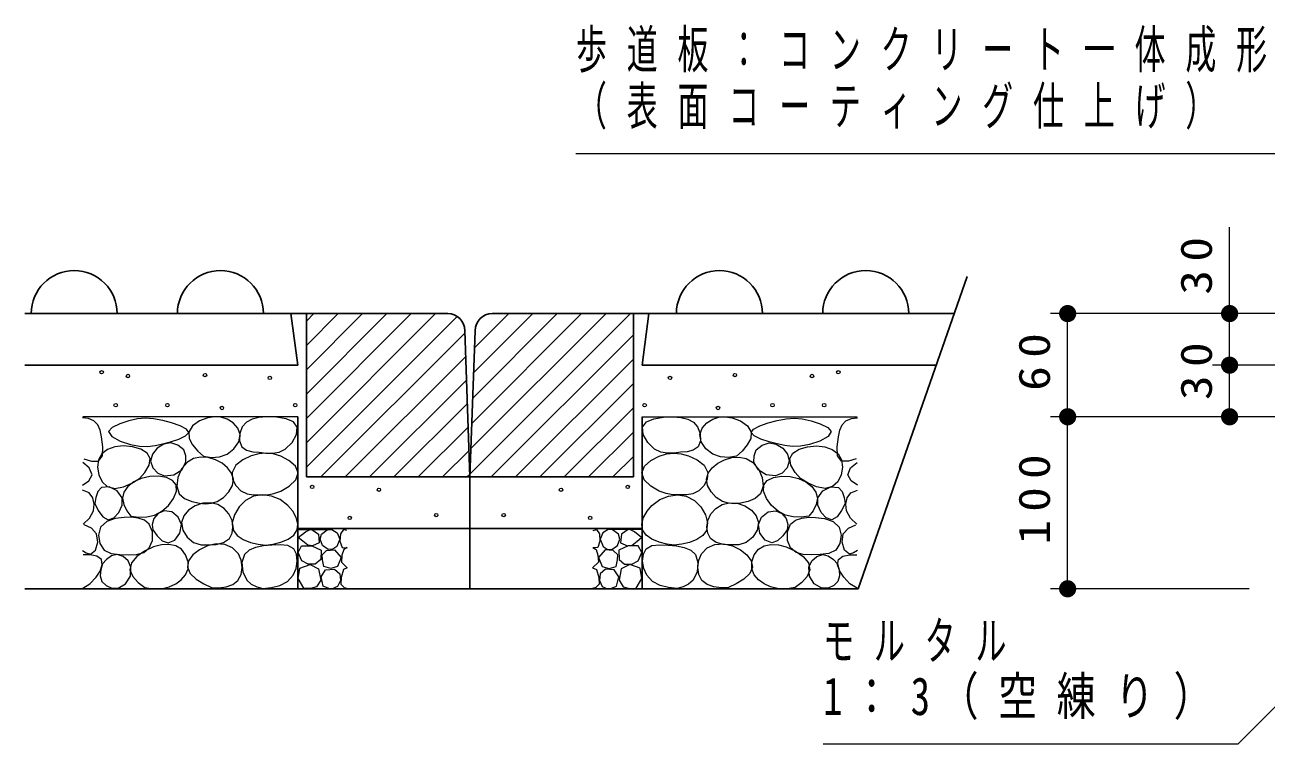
# Model space of a CAD drawing. Units: millimetres on the paper, with parts at other scales. Extents: x -365 to 0, y -19 to 257.
# Drawn here: x -159.5 to -87.4, y 98.1 to 140 of the extents above; entities that cross this region are included whole.
import ezdxf

# ---------------------------------------------------------------- set-up
doc = ezdxf.new("R2010")
doc.units = ezdxf.units.MM
doc.layers.add('LY_1', color=7, linetype='Continuous', lineweight=13)
doc.styles.add('ＭＳ ゴシック', font='')
doc.styles.get('ＭＳ ゴシック').set_extended_font_data('MS Gothic')

# ---------------------------------------------------------------- blocks, each defined once
blk = doc.blocks.new('filled_dot')
at = {"color": 0, "linetype": 'Continuous', "lineweight": -2, "const_width": 1.25}
blk.add_lwpolyline([(-0.625, 0, 1), (0.625, 0, 1)], format="xyb", close=True, dxfattribs=at)

msp = doc.modelspace()

# ---------------------------------------------------------------- linework, layer by layer
at = {"layer": 'LY_1'}
for p, q in [((-89.482, 120.179), (-89.482, 128.198)), ((-143.129, 115.672), (-135.622, 123.179)), ((-143.129, 117.087), (-137.036, 123.179)), ((-143.129, 118.501), (-138.45, 123.179)), ((-143.129, 119.915), (-139.864, 123.179)), ((-143.129, 121.329), (-141.279, 123.179)), ((-143.129, 122.743), (-142.693, 123.179)), ((-143.129, 114.258), (-134.375, 123.012)), ((-133.622, 113.865), (-124.308, 123.179)), ((-133.57, 115.331), (-125.722, 123.179)), ((-133.519, 116.797), (-127.137, 123.179)), ((-133.467, 118.263), (-128.551, 123.179)), ((-133.415, 119.729), (-129.965, 123.179)), ((-133.364, 121.195), (-131.379, 123.179)), ((-82.769, 123.179), (-99.894, 123.179)), ((-98.894, 117.179), (-98.894, 123.179)), ((-142.293, 113.679), (-133.924, 122.048)), ((-132.394, 113.679), (-124.129, 121.944)), ((-140.879, 113.679), (-133.876, 120.682)), ((-130.98, 113.679), (-124.129, 120.53)), ((-83.816, 120.179), (-90.482, 120.179)), ((-89.482, 117.179), (-89.482, 120.179)), ((-139.465, 113.679), (-133.828, 119.316)), ((-129.566, 113.679), (-124.129, 119.116)), ((-138.051, 113.679), (-133.78, 117.95)), ((-128.151, 113.679), (-124.129, 117.702)), ((-143.629, 117.179), (-156.129, 117.179)), ((-143.629, 117.179), (-143.629, 107.179)), ((-123.629, 117.179), (-111.129, 117.179)), ((-123.629, 117.179), (-123.629, 107.179)), ((-84.863, 117.179), (-99.894, 117.179)), ((-98.894, 107.179), (-98.894, 117.179)), ((-136.637, 113.679), (-133.731, 116.584)), ((-126.737, 113.679), (-124.129, 116.288)), ((-135.222, 113.679), (-133.683, 115.218)), ((-125.323, 113.679), (-124.129, 114.873)), ((-133.808, 113.679), (-133.635, 113.852)), ((-143.629, 110.629), (-141.904, 110.629)), ((-143.629, 110.629), (-143.629, 107.179)), ((-123.629, 110.629), (-125.354, 110.629)), ((-123.629, 110.629), (-123.629, 107.179)), ((-143.629, 107.179), (-156.129, 107.179)), ((-143.629, 107.179), (-141.904, 107.179)), ((-123.629, 107.179), (-125.354, 107.179)), ((-123.629, 107.179), (-111.129, 107.179)), ((-88.355, 107.179), (-99.894, 107.179))]:
    msp.add_line(p, q, dxfattribs=at)
at = {"layer": 'LY_1', "lineweight": 25}
for p, q in [((-104.738, 125.33), (-111.075, 107.179)), ((-159.497, 123.179), (-134.918, 123.179)), ((-143.629, 120.179), (-144.029, 123.179)), ((-143.129, 113.679), (-143.129, 123.179)), ((-105.489, 123.179), (-132.329, 123.179)), ((-124.129, 113.679), (-124.129, 123.179)), ((-123.629, 120.179), (-123.229, 123.179)), ((-133.629, 113.679), (-133.929, 122.179)), ((-133.629, 113.679), (-133.329, 122.179)), ((-159.497, 120.179), (-143.629, 120.179)), ((-106.537, 120.179), (-123.629, 120.179)), ((-143.629, 107.179), (-143.629, 117.179)), ((-123.629, 110.679), (-123.629, 117.179)), ((-123.629, 107.179), (-123.629, 117.179)), ((-143.129, 113.679), (-133.629, 113.679)), ((-133.629, 113.679), (-133.629, 107.179)), ((-124.129, 113.679), (-133.629, 113.679)), ((-133.629, 113.679), (-133.629, 107.179)), ((-143.629, 110.679), (-133.629, 110.679)), ((-123.629, 110.679), (-133.629, 110.679)), ((-159.497, 107.179), (-133.629, 107.179)), ((-111.075, 107.179), (-133.629, 107.179))]:
    msp.add_line(p, q, dxfattribs=at)
at = {"layer": 'LY_1'}
for points in [[(-77.658, 124.842), (-85.257, 132.463), (-127.47, 132.463)], [(-68.962, 118.179), (-89.007, 98.147), (-113.105, 98.147)], [(-156.077, 114.735), (-155.63, 114.591), (-155.219, 114.605), (-154.991, 114.913), (-154.959, 115.43), (-155.037, 116.009), (-155.126, 116.392), (-155.262, 116.71), (-155.479, 116.944), (-155.798, 117.082), (-156.155, 117.126)], [(-111.181, 114.735), (-111.627, 114.591), (-112.038, 114.605), (-112.266, 114.913), (-112.298, 115.43), (-112.22, 116.009), (-112.131, 116.392), (-111.995, 116.71), (-111.778, 116.944), (-111.46, 117.082), (-111.103, 117.126)], [(-156.155, 113.202), (-155.786, 113.458), (-155.583, 113.8), (-155.752, 114.202), (-156.129, 114.528)], [(-111.103, 113.202), (-111.472, 113.458), (-111.674, 113.8), (-111.506, 114.202), (-111.129, 114.528)], [(-156.103, 110.942), (-155.737, 111.276), (-155.505, 111.721), (-155.466, 112.105), (-155.551, 112.477), (-155.765, 112.761), (-156.155, 112.916)], [(-111.155, 110.942), (-111.52, 111.276), (-111.752, 111.721), (-111.792, 112.105), (-111.707, 112.477), (-111.493, 112.761), (-111.103, 112.916)], [(-156.155, 109.408), (-155.926, 109.263), (-155.687, 109.201), (-155.395, 109.422), (-155.26, 109.889), (-155.323, 110.37), (-155.629, 110.707), (-156.051, 110.89)], [(-140.782, 110.578), (-140.984, 110.623), (-141.153, 110.37), (-141.181, 109.954), (-141.052, 109.583), (-140.765, 109.566)], [(-126.476, 110.578), (-126.273, 110.623), (-126.105, 110.37), (-126.076, 109.954), (-126.206, 109.583), (-126.493, 109.566)], [(-111.103, 109.408), (-111.332, 109.263), (-111.571, 109.201), (-111.863, 109.422), (-111.997, 109.889), (-111.934, 110.37), (-111.629, 110.707), (-111.207, 110.89)], [(-156.129, 107.226), (-155.711, 107.477), (-155.349, 107.849), (-155.124, 108.208), (-154.994, 108.581), (-155.037, 108.889), (-155.303, 109.075), (-155.7, 109.15), (-156.103, 109.149)], [(-140.765, 109.572), (-140.962, 109.46), (-141.069, 109.128), (-141.102, 108.723), (-140.759, 108.408)], [(-126.493, 109.572), (-126.296, 109.46), (-126.189, 109.128), (-126.155, 108.723), (-126.498, 108.408)], [(-111.129, 107.226), (-111.547, 107.477), (-111.908, 107.849), (-112.134, 108.208), (-112.264, 108.581), (-112.22, 108.889), (-111.955, 109.075), (-111.558, 109.15), (-111.155, 109.149)], [(-140.759, 108.408), (-140.973, 108.301), (-141.119, 107.84), (-141.142, 107.441), (-140.945, 107.255), (-140.754, 107.193)], [(-126.498, 108.408), (-126.284, 108.301), (-126.138, 107.84), (-126.116, 107.441), (-126.313, 107.255), (-126.504, 107.193)]]:
    msp.add_lwpolyline(points, dxfattribs=at)
for points in [[(-151.482, 115.613), (-151.026, 115.724), (-150.541, 115.879), (-150.15, 116.063), (-149.975, 116.263), (-150.104, 116.467), (-150.47, 116.66), (-150.966, 116.829), (-151.482, 116.964), (-152.014, 117.065), (-152.481, 117.095), (-152.943, 117.054), (-153.457, 116.938), (-153.977, 116.772), (-154.421, 116.559), (-154.627, 116.315), (-154.442, 116.027), (-153.952, 115.761), (-153.353, 115.561), (-152.831, 115.462), (-152.363, 115.446), (-151.922, 115.501)], [(-149.118, 114.885), (-148.658, 114.821), (-148.191, 114.853), (-147.741, 115.015), (-147.343, 115.32), (-147.065, 115.721), (-146.987, 116.159), (-147.12, 116.513), (-147.393, 116.818), (-147.741, 117.042), (-148.098, 117.16), (-148.47, 117.183), (-148.858, 117.12), (-149.348, 116.936), (-149.757, 116.652), (-149.975, 116.289), (-149.944, 115.92), (-149.745, 115.54), (-149.446, 115.183)], [(-145.87, 115.119), (-145.49, 115.06), (-145.103, 115.055), (-144.723, 115.128), (-144.363, 115.301), (-143.963, 115.678), (-143.701, 116.141), (-143.661, 116.574), (-143.888, 116.879), (-144.319, 117.067), (-144.87, 117.157), (-145.454, 117.172), (-145.894, 117.138), (-146.285, 117.045), (-146.611, 116.874), (-146.857, 116.6), (-147.008, 116.21), (-147.026, 115.787), (-146.883, 115.431), (-146.605, 115.231), (-146.242, 115.137)], [(-121.388, 115.119), (-121.767, 115.06), (-122.154, 115.055), (-122.535, 115.128), (-122.895, 115.301), (-123.295, 115.678), (-123.557, 116.141), (-123.597, 116.574), (-123.37, 116.879), (-122.938, 117.067), (-122.388, 117.157), (-121.804, 117.172), (-121.364, 117.138), (-120.973, 117.045), (-120.646, 116.874), (-120.4, 116.6), (-120.25, 116.21), (-120.231, 115.787), (-120.374, 115.431), (-120.653, 115.231), (-121.015, 115.137)], [(-118.14, 114.885), (-118.6, 114.821), (-119.067, 114.853), (-119.517, 115.015), (-119.915, 115.32), (-120.193, 115.721), (-120.271, 116.159), (-120.137, 116.513), (-119.865, 116.818), (-119.517, 117.042), (-119.159, 117.16), (-118.788, 117.183), (-118.4, 117.12), (-117.909, 116.936), (-117.5, 116.652), (-117.282, 116.289), (-117.314, 115.92), (-117.513, 115.54), (-117.811, 115.183)], [(-115.775, 115.613), (-116.232, 115.724), (-116.716, 115.879), (-117.107, 116.063), (-117.282, 116.263), (-117.154, 116.467), (-116.788, 116.66), (-116.292, 116.829), (-115.775, 116.964), (-115.243, 117.065), (-114.776, 117.095), (-114.315, 117.054), (-113.8, 116.938), (-113.281, 116.772), (-112.836, 116.559), (-112.631, 116.315), (-112.815, 116.027), (-113.305, 115.761), (-113.904, 115.561), (-114.426, 115.462), (-114.895, 115.446), (-115.336, 115.501)], [(-152.834, 113.586), (-152.522, 113.948), (-152.278, 114.36), (-152.21, 114.755), (-152.385, 115.071), (-152.753, 115.301), (-153.239, 115.44), (-153.769, 115.483), (-154.258, 115.427), (-154.686, 115.275), (-155.019, 115.025), (-155.224, 114.678), (-155.279, 114.25), (-155.198, 113.799), (-154.999, 113.397), (-154.705, 113.118), (-154.265, 113.013), (-153.772, 113.105), (-153.277, 113.32)], [(-150.261, 115.249), (-150.607, 115.524), (-151.015, 115.665), (-151.424, 115.589), (-151.804, 115.347), (-152.081, 114.998), (-152.184, 114.6), (-152.066, 114.215), (-151.774, 113.907), (-151.378, 113.742), (-150.838, 113.803), (-150.377, 114.102), (-150.131, 114.548), (-150.142, 114.905)], [(-116.996, 115.249), (-116.651, 115.524), (-116.243, 115.665), (-115.833, 115.589), (-115.454, 115.347), (-115.176, 114.998), (-115.074, 114.6), (-115.192, 114.215), (-115.483, 113.907), (-115.879, 113.742), (-116.42, 113.803), (-116.88, 114.102), (-117.126, 114.548), (-117.115, 114.905)], [(-114.424, 113.586), (-114.736, 113.948), (-114.979, 114.36), (-115.048, 114.755), (-114.873, 115.071), (-114.505, 115.301), (-114.018, 115.44), (-113.488, 115.483), (-112.999, 115.427), (-112.572, 115.275), (-112.239, 115.025), (-112.033, 114.678), (-111.978, 114.25), (-112.06, 113.799), (-112.258, 113.397), (-112.553, 113.118), (-112.993, 113.013), (-113.486, 113.105), (-113.98, 113.32)], [(-149.352, 112.157), (-149.004, 112.126), (-148.654, 112.155), (-148.312, 112.261), (-147.944, 112.491), (-147.639, 112.809), (-147.436, 113.178), (-147.377, 113.56), (-147.479, 113.906), (-147.711, 114.216), (-148.036, 114.478), (-148.416, 114.678), (-148.848, 114.808), (-149.279, 114.838), (-149.688, 114.756), (-150.053, 114.548), (-150.393, 114.15), (-150.608, 113.653), (-150.663, 113.142), (-150.521, 112.703), (-150.211, 112.425), (-149.793, 112.251)], [(-145.818, 112.648), (-145.42, 112.647), (-145.025, 112.712), (-144.622, 112.856), (-144.135, 113.141), (-143.754, 113.513), (-143.609, 113.921), (-143.772, 114.299), (-144.15, 114.63), (-144.622, 114.882), (-145.057, 115.02), (-145.482, 115.066), (-145.905, 115.027), (-146.337, 114.908), (-146.835, 114.681), (-147.244, 114.36), (-147.455, 113.947), (-147.421, 113.561), (-147.233, 113.184), (-146.935, 112.882), (-146.585, 112.707), (-146.203, 112.638)], [(-121.44, 112.648), (-121.838, 112.647), (-122.233, 112.712), (-122.635, 112.856), (-123.122, 113.141), (-123.504, 113.513), (-123.649, 113.921), (-123.485, 114.299), (-123.108, 114.63), (-122.635, 114.882), (-122.2, 115.02), (-121.776, 115.066), (-121.352, 115.027), (-120.92, 114.908), (-120.423, 114.681), (-120.013, 114.36), (-119.803, 113.947), (-119.836, 113.561), (-120.025, 113.184), (-120.322, 112.882), (-120.673, 112.707), (-121.054, 112.638)], [(-117.906, 112.157), (-118.254, 112.126), (-118.603, 112.155), (-118.945, 112.261), (-119.313, 112.491), (-119.619, 112.809), (-119.822, 113.178), (-119.881, 113.56), (-119.778, 113.906), (-119.546, 114.216), (-119.221, 114.478), (-118.841, 114.678), (-118.409, 114.808), (-117.978, 114.838), (-117.569, 114.756), (-117.204, 114.548), (-116.865, 114.15), (-116.649, 113.653), (-116.594, 113.142), (-116.737, 112.703), (-117.047, 112.425), (-117.464, 112.251)], [(-153.327, 111.403), (-152.874, 111.351), (-152.415, 111.364), (-151.965, 111.468), (-151.534, 111.689), (-151.157, 112.023), (-150.859, 112.43), (-150.691, 112.85), (-150.703, 113.222), (-150.909, 113.485), (-151.267, 113.652), (-151.725, 113.724), (-152.23, 113.702), (-152.73, 113.586), (-153.158, 113.39), (-153.502, 113.123), (-153.734, 112.802), (-153.821, 112.443), (-153.753, 112.075), (-153.572, 111.718)], [(-113.93, 111.403), (-114.384, 111.351), (-114.842, 111.364), (-115.293, 111.468), (-115.723, 111.689), (-116.1, 112.023), (-116.398, 112.43), (-116.566, 112.85), (-116.555, 113.222), (-116.349, 113.485), (-115.991, 113.652), (-115.533, 113.724), (-115.028, 113.702), (-114.528, 113.586), (-114.1, 113.39), (-113.755, 113.123), (-113.524, 112.802), (-113.437, 112.443), (-113.504, 112.075), (-113.686, 111.718)], [(-155.432, 112.131), (-155.231, 111.73), (-154.969, 111.367), (-154.653, 111.196), (-154.325, 111.305), (-154.031, 111.616), (-153.846, 112.036), (-153.847, 112.469), (-154.14, 112.883), (-154.604, 113.108), (-155.042, 113.066), (-155.256, 112.831), (-155.375, 112.489)], [(-145.506, 109.714), (-145.073, 109.775), (-144.621, 109.888), (-144.202, 110.06), (-143.865, 110.294), (-143.661, 110.598), (-143.624, 110.943), (-143.72, 111.318), (-143.923, 111.691), (-144.207, 112.027), (-144.655, 112.363), (-145.159, 112.57), (-145.686, 112.637), (-146.203, 112.555), (-146.675, 112.313), (-147.049, 111.942), (-147.316, 111.484), (-147.438, 111.006), (-147.377, 110.572), (-147.155, 110.27), (-146.811, 110.042), (-146.39, 109.88), (-145.94, 109.774)], [(-121.752, 109.714), (-122.185, 109.775), (-122.637, 109.888), (-123.056, 110.06), (-123.393, 110.294), (-123.597, 110.598), (-123.634, 110.943), (-123.537, 111.318), (-123.334, 111.691), (-123.051, 112.027), (-122.603, 112.363), (-122.099, 112.57), (-121.571, 112.637), (-121.055, 112.555), (-120.582, 112.313), (-120.209, 111.942), (-119.942, 111.484), (-119.82, 111.006), (-119.881, 110.572), (-120.102, 110.27), (-120.447, 110.042), (-120.867, 109.88), (-121.318, 109.774)], [(-111.825, 112.131), (-112.027, 111.73), (-112.288, 111.367), (-112.605, 111.196), (-112.932, 111.305), (-113.227, 111.616), (-113.412, 112.036), (-113.411, 112.469), (-113.117, 112.883), (-112.653, 113.108), (-112.215, 113.066), (-112.001, 112.831), (-111.882, 112.489)], [(-148.806, 109.74), (-148.37, 109.755), (-147.945, 109.867), (-147.611, 110.104), (-147.45, 110.408), (-147.4, 110.77), (-147.455, 111.144), (-147.634, 111.536), (-147.917, 111.855), (-148.281, 112.079), (-148.702, 112.183), (-149.156, 112.152), (-149.598, 112), (-149.983, 111.748), (-150.262, 111.421), (-150.391, 111.04), (-150.321, 110.587), (-150.067, 110.172), (-149.689, 109.87), (-149.256, 109.739)], [(-118.452, 109.74), (-118.888, 109.755), (-119.313, 109.867), (-119.647, 110.104), (-119.808, 110.408), (-119.857, 110.77), (-119.803, 111.144), (-119.624, 111.536), (-119.341, 111.855), (-118.977, 112.079), (-118.556, 112.183), (-118.101, 112.152), (-117.659, 112), (-117.275, 111.748), (-116.995, 111.421), (-116.867, 111.04), (-116.937, 110.587), (-117.191, 110.172), (-117.568, 109.87), (-118.002, 109.739)], [(-153.717, 111.325), (-154.241, 111.264), (-154.74, 111.089), (-155.094, 110.754), (-155.208, 110.302), (-155.131, 109.815), (-154.886, 109.429), (-154.479, 109.231), (-153.977, 109.169), (-153.479, 109.146), (-152.998, 109.174), (-152.578, 109.297), (-152.262, 109.558), (-152.085, 109.995), (-152.081, 110.498), (-152.262, 110.936), (-152.546, 111.169), (-152.915, 111.295), (-153.321, 111.338)], [(-152.054, 110.598), (-151.811, 110.256), (-151.51, 109.965), (-151.171, 109.844), (-150.78, 110.015), (-150.481, 110.418), (-150.391, 110.91), (-150.577, 111.348), (-150.955, 111.646), (-151.404, 111.715), (-151.747, 111.56), (-151.999, 111.266), (-152.106, 110.91)], [(-115.203, 110.598), (-115.446, 110.256), (-115.748, 109.965), (-116.087, 109.844), (-116.478, 110.015), (-116.776, 110.418), (-116.867, 110.91), (-116.68, 111.348), (-116.303, 111.646), (-115.853, 111.715), (-115.511, 111.56), (-115.258, 111.266), (-115.152, 110.91)], [(-113.54, 111.325), (-113.016, 111.264), (-112.517, 111.089), (-112.163, 110.754), (-112.05, 110.302), (-112.127, 109.815), (-112.371, 109.429), (-112.778, 109.231), (-113.281, 109.169), (-113.779, 109.146), (-114.26, 109.174), (-114.68, 109.297), (-114.996, 109.558), (-115.172, 109.995), (-115.176, 110.498), (-114.996, 110.936), (-114.711, 111.169), (-114.342, 111.295), (-113.936, 111.338)], [(-143.057, 109.718), (-143.349, 109.943), (-143.608, 110.168), (-143.186, 110.483), (-142.916, 110.623), (-142.815, 110.623), (-142.433, 110.365), (-142.382, 109.847), (-142.787, 109.679)], [(-142.331, 110.069), (-142.257, 110.358), (-141.918, 110.601), (-141.658, 110.618), (-141.352, 110.437), (-141.2, 110.064), (-141.369, 109.645), (-141.596, 109.487), (-141.873, 109.47), (-142.206, 109.691)], [(-124.927, 110.069), (-125, 110.358), (-125.34, 110.601), (-125.6, 110.618), (-125.905, 110.437), (-126.058, 110.064), (-125.888, 109.645), (-125.662, 109.487), (-125.385, 109.47), (-125.051, 109.691)], [(-124.201, 109.718), (-123.908, 109.943), (-123.65, 110.168), (-124.072, 110.483), (-124.341, 110.623), (-124.443, 110.623), (-124.825, 110.365), (-124.876, 109.847), (-124.471, 109.679)], [(-152.53, 107.246), (-152.06, 107.171), (-151.58, 107.184), (-151.101, 107.298), (-150.731, 107.466), (-150.403, 107.699), (-150.15, 107.991), (-150.009, 108.337), (-150.01, 108.75), (-150.15, 109.153), (-150.399, 109.481), (-150.731, 109.682), (-151.123, 109.76), (-151.556, 109.73), (-152.01, 109.61), (-152.538, 109.375), (-152.994, 109.06), (-153.301, 108.689), (-153.387, 108.285), (-153.227, 107.899), (-152.907, 107.54)], [(-148.646, 107.246), (-148.23, 107.238), (-147.805, 107.29), (-147.418, 107.424), (-147.113, 107.662), (-146.932, 108.005), (-146.87, 108.415), (-146.924, 108.838), (-147.087, 109.221), (-147.421, 109.567), (-147.868, 109.761), (-148.386, 109.792), (-148.879, 109.677), (-149.343, 109.451), (-149.728, 109.147), (-149.98, 108.8), (-150.049, 108.441), (-149.885, 108.076), (-149.537, 107.747), (-149.094, 107.467)], [(-145.666, 107.194), (-145.17, 107.246), (-144.678, 107.374), (-144.239, 107.607), (-143.899, 107.973), (-143.729, 108.366), (-143.661, 108.795), (-143.706, 109.197), (-143.873, 109.507), (-144.206, 109.689), (-144.649, 109.736), (-145.146, 109.714), (-145.632, 109.672), (-146.082, 109.589), (-146.46, 109.433), (-146.731, 109.169), (-146.877, 108.7), (-146.831, 108.163), (-146.601, 107.688), (-146.334, 107.448), (-146.011, 107.29)], [(-143.038, 108.604), (-143.398, 108.805), (-143.62, 109.284), (-143.412, 109.679), (-142.823, 109.679), (-142.275, 109.429), (-142.303, 108.875), (-142.615, 108.611)], [(-124.22, 108.604), (-123.859, 108.805), (-123.637, 109.284), (-123.845, 109.679), (-124.435, 109.679), (-124.982, 109.429), (-124.955, 108.875), (-124.643, 108.611)], [(-121.592, 107.194), (-122.088, 107.246), (-122.579, 107.374), (-123.019, 107.607), (-123.359, 107.973), (-123.529, 108.366), (-123.596, 108.795), (-123.552, 109.197), (-123.385, 109.507), (-123.052, 109.689), (-122.609, 109.736), (-122.111, 109.714), (-121.625, 109.672), (-121.176, 109.589), (-120.798, 109.433), (-120.526, 109.169), (-120.381, 108.7), (-120.426, 108.163), (-120.656, 107.688), (-120.923, 107.448), (-121.246, 107.29)], [(-118.611, 107.246), (-119.027, 107.238), (-119.452, 107.29), (-119.84, 107.424), (-120.145, 107.662), (-120.326, 108.005), (-120.387, 108.415), (-120.334, 108.838), (-120.171, 109.221), (-119.837, 109.567), (-119.39, 109.761), (-118.871, 109.792), (-118.379, 109.677), (-117.915, 109.451), (-117.53, 109.147), (-117.277, 108.8), (-117.208, 108.441), (-117.373, 108.076), (-117.721, 107.747), (-118.164, 107.467)], [(-114.728, 107.246), (-115.198, 107.171), (-115.677, 107.184), (-116.157, 107.298), (-116.526, 107.466), (-116.855, 107.699), (-117.107, 107.991), (-117.248, 108.337), (-117.247, 108.75), (-117.108, 109.153), (-116.859, 109.481), (-116.527, 109.682), (-116.134, 109.76), (-115.701, 109.73), (-115.248, 109.61), (-114.719, 109.375), (-114.264, 109.06), (-113.956, 108.689), (-113.87, 108.285), (-114.03, 107.899), (-114.35, 107.54)], [(-154.99, 108.623), (-155.089, 108.285), (-155.112, 107.931), (-155.016, 107.61), (-154.777, 107.363), (-154.442, 107.223), (-154.081, 107.22), (-153.639, 107.47), (-153.361, 107.92), (-153.327, 108.441), (-153.497, 108.801), (-153.787, 109.064), (-154.133, 109.169), (-154.455, 109.088), (-154.747, 108.883)], [(-141.957, 109.408), (-141.494, 109.447), (-141.104, 108.995), (-141.318, 108.475), (-141.72, 108.367), (-142.121, 108.48), (-142.206, 108.854), (-142.218, 109.148)], [(-125.3, 109.408), (-125.764, 109.447), (-126.154, 108.995), (-125.939, 108.475), (-125.538, 108.367), (-125.136, 108.48), (-125.051, 108.854), (-125.04, 109.148)], [(-112.267, 108.623), (-112.169, 108.285), (-112.146, 107.931), (-112.241, 107.61), (-112.481, 107.363), (-112.816, 107.223), (-113.177, 107.22), (-113.619, 107.47), (-113.897, 107.92), (-113.93, 108.441), (-113.761, 108.801), (-113.47, 109.064), (-113.125, 109.169), (-112.803, 109.088), (-112.51, 108.883)], [(-142.904, 107.188), (-143.278, 107.222), (-143.611, 107.77), (-143.521, 108.387), (-142.911, 108.588), (-142.426, 108.339), (-142.301, 107.68), (-142.537, 107.299)], [(-142.014, 108.277), (-141.499, 108.328), (-141.2, 108.045), (-141.16, 107.655), (-141.318, 107.304), (-141.629, 107.185), (-141.822, 107.191), (-142.15, 107.327), (-142.274, 107.881)], [(-125.244, 108.277), (-125.758, 108.328), (-126.058, 108.045), (-126.097, 107.655), (-125.939, 107.304), (-125.628, 107.185), (-125.436, 107.191), (-125.108, 107.327), (-124.983, 107.881)], [(-124.354, 107.188), (-123.979, 107.222), (-123.647, 107.77), (-123.737, 108.387), (-124.347, 108.588), (-124.832, 108.339), (-124.957, 107.68), (-124.721, 107.299)]]:
    msp.add_lwpolyline(points, close=True, dxfattribs=at)
for centre in [(-155.034, 119.767), (-112.223, 119.767), (-153.505, 119.549), (-149.026, 119.603), (-145.257, 119.439), (-122.001, 119.439), (-118.232, 119.603), (-113.753, 119.549), (-154.215, 117.855), (-151.211, 117.855), (-148.043, 117.691), (-143.782, 117.855), (-123.476, 117.855), (-119.215, 117.691), (-116.047, 117.855), (-113.043, 117.855), (-142.799, 113.103), (-138.921, 112.939), (-128.337, 112.939), (-124.459, 113.103), (-140.614, 111.301), (-135.589, 111.465), (-131.669, 111.465), (-126.644, 111.301)]:
    msp.add_circle(centre, 0.1, dxfattribs=at)
at = {"layer": 'LY_1', "lineweight": 25}
for centre, radius, start, end in [((-156.629, 123.179), 2.5, 0.00002, 179.99998), ((-148.129, 123.179), 2.5, 0.00002, 179.99998), ((-119.129, 123.179), 2.5, 0.00002, 179.99998), ((-110.629, 123.179), 2.5, 0.00002, 179.99998), ((-134.929, 122.179), 1, 0.00002, 90), ((-132.329, 122.179), 1, 90, 179.99998)]:
    msp.add_arc(centre, radius, start, end, dxfattribs=at)

# ---------------------------------------------------------------- block references
at = {"layer": 'LY_1', "xscale": 0.4, "yscale": 0.4}
for p, rotation in [((-98.894, 123.179), 270), ((-89.482, 123.179), 270), ((-89.482, 120.179), 270), ((-89.482, 120.179), 90), ((-98.894, 117.179), 270), ((-98.894, 117.179), 90), ((-89.482, 117.179), 90), ((-98.894, 107.179), 90)]:
    msp.add_blockref('filled_dot', p, dxfattribs=dict(at, rotation=rotation))

# ---------------------------------------------------------------- texts
at = {"layer": 'LY_1', "char_height": 2.199, "attachment_point": 4, "style": 'ＭＳ ゴシック'}
for s, insert in [('\\T1.64;\\W0.6;歩道板：コンクリート一体成形', (-127.47, 138.413)), ('\\T1.64;\\W0.6;（表面コーティング仕上げ）', (-127.47, 135.113)), ('\\T1.64;\\W0.6;モルタル', (-113.105, 104.097)), ('\\T1.51;\\W0.75;1：3（空練り）', (-113.105, 100.797))]:
    msp.add_mtext(s, dxfattribs=dict(at, insert=insert))
at = {"layer": 'LY_1', "char_height": 1.833, "attachment_point": 8, "rotation": 90, "style": 'ＭＳ ゴシック'}
for s, insert in [('\\T1.34;\\W1.15;30', (-90.482, 126.198)), ('\\T1.34;\\W1.15;60', (-99.894, 120.607)), ('\\T1.34;\\W1.15;30', (-90.482, 120.074)), ('\\T1.33;\\W1.15;100', (-99.894, 112.608))]:
    msp.add_mtext(s, dxfattribs=dict(at, insert=insert))

doc.saveas('drawing.dxf')
